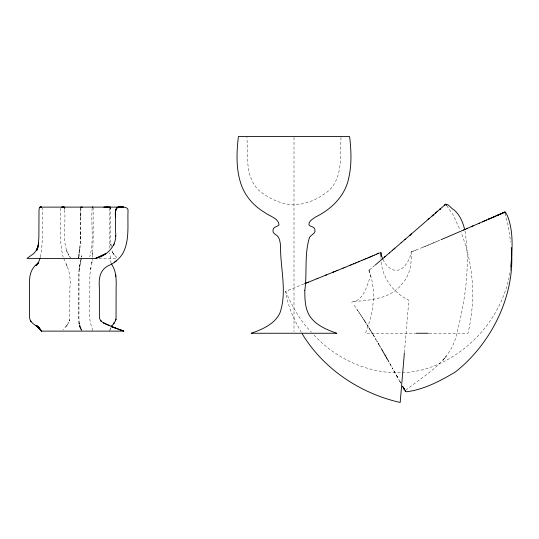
<?xml version="1.0" encoding="UTF-8"?>
<svg xmlns="http://www.w3.org/2000/svg" width="539" height="539" viewBox="0 0 539 539"><rect width="100%" height="100%" fill="white"/><g stroke="black" fill="none" stroke-linecap="round" stroke-linejoin="round"><path stroke-width="0.4" stroke-dasharray="2.69 2.02" d="M80.668 208.061L80.338 242.375L78.303 258.417M80.473 217.082L80.493 211.739M80.473 232.046L80.426 239.087L80.452 237.396M341.032 137.33C340.048 154.781 343.1 175.882 329.814 189.728C319.984 198.365 307.129 204.207 293.998 204.968C280.866 204.207 268.004 198.365 258.181 189.728C244.895 175.882 247.947 154.781 246.963 137.33M368.824 270.578C376.95 290.319 373.433 313.786 365.381 333.257L415.475 333.257M109.41 208.115L109.538 248.216M92.156 208.061C90.855 224.204 94.305 241.054 89.73 256.813M92.526 257.063L93.153 238.966L93.146 208.115M404.432 352.432L408.865 300.23C393.807 293.182 382.474 278.259 381.167 261.509M80.884 208.061L80.594 242.375L78.957 256.813M92.459 257.837L89.878 274.816L89.737 317.909L90.222 322.073L92.876 331.121M510.649 268.072C504.928 314.008 470.325 355.019 426.154 368.777C385.567 380.911 340.075 364.647 312.526 333.398M81.018 259.845L79.3 269.197L79.065 273.388L78.95 317.909L79.462 323.771L81.834 330.387M81.82 255.526L81.477 257.063L82.063 254.246M40.337 257.063C43.437 241 42.21 224.352 42.17 208.115M80.857 259.845L79.246 267.472L78.714 273.388L78.593 316.508C78.6 321.082 78.876 326.021 81.389 329.949M109.606 331.121L111.135 326.984M60.678 208.115C60.375 224.305 59.236 241.128 63.103 257.063M110.576 328.197L109.949 329.585M368.838 270.477L369.788 269.668M67.388 324.727L65.758 326.93L68.743 322.477L69.76 319.243L69.875 287.644C71.303 276.979 68.345 267.041 63.319 257.837M66.641 325.778L62.948 329.949M303.875 283.999L285.65 291.316C287.563 305.909 294.085 319.903 301.49 332.61M405.719 390.229C425.001 374.955 449.897 361.656 456.243 335.81C465.157 301.773 470.648 265.532 464.881 230.51M372.779 267.135L374.181 265.949M373.972 266.125L374.679 265.525M369.639 269.79L372.961 266.98M369.498 269.911C368.663 271.191 372.206 275.321 369.774 278.225C366.904 286 364.593 295.574 357.195 300.304C345.647 304.212 355.605 300.897 359.203 301.119C374.753 299.671 392.183 297.137 402.249 283.709C409.903 275.321 411.924 263.436 411.102 252.461C411.668 252.818 408.926 260.29 407.605 262.028C399.891 275.335 388.572 271.44 382.805 259.084M285.609 291.336C292.125 305.849 299.839 320.705 311.461 332.199M438.241 240.872L439.932 240.158M434.879 242.301L436.031 241.809M435.936 241.849L437.183 241.324M437.035 241.384L438.335 240.832M431.995 243.513L433.39 242.927M433.639 242.819L434.003 242.665M432.979 243.096L434.973 242.26M429.347 244.625L430.284 244.228M430.189 244.268L431.227 243.837M431.045 243.911L432.089 243.473M427.757 245.285L428.68 244.901M429.435 244.585L426.221 245.925M425.736 246.128L424.867 246.485M425.392 246.269L427.11 245.555M423.856 246.902L425.17 246.357M422.657 247.394L424.025 246.835M422.812 247.327L418.486 249.092M288.365 290.225L288.736 290.076M418.412 249.119L416.62 249.84M416.553 249.867L416.007 250.083M413.042 251.255L414.37 250.729M415.151 250.426L414.498 250.682M415.973 250.096L415.158 250.419M412.348 251.524L413.117 251.221M411.729 251.76L412.47 251.477M98.954 258.417L117.414 258.417M429.226 333.257L467.973 333.257C476.011 299.859 473.66 264.258 461.027 232.282M116.983 257.615L114.511 255.21L112.355 252.003L113.143 253.606L111.822 250.399M80.264 328.197L81.598 329.949L80.291 328.197L79.604 325.778L81.423 330.387L79.26 325.778L81.719 330.387M446.69 205.608L453.191 215L460.158 230.052M69.834 256.813L70.407 257.615C60.152 243.298 66.843 224.177 64.33 208.061L64.505 209.132L64.33 208.061M354.136 305.31L356.724 309.063M356.65 308.955L357.909 310.801M357.242 309.824L357.593 310.336M357.802 310.646L358.523 311.71M358.543 311.744L359.149 312.64M359.681 313.435L359.082 312.539M359.574 313.274L360.207 314.224M360.14 314.122L360.712 314.971M361.069 315.517L361.568 316.265M360.645 314.87L361.137 315.618M362.208 317.235L361.905 316.777M361.501 316.164L361.858 316.703M362.147 317.141L362.558 317.761M362.511 317.693L362.99 318.428M362.855 318.226L364.094 320.139L363.555 319.304M364.249 320.375L363.838 319.735M81.733 329.949L80.607 328.197L81.8 330.387M364.115 320.159L364.903 321.399M364.647 321.001L365.172 321.823M364.916 321.426L366.715 324.269M365.442 322.255L365.954 323.056M366.48 323.892L369.121 328.15M368.184 326.627L367.47 325.482L367.706 325.852M369.249 328.359L369.511 328.777M368.676 327.422L371.331 331.768M370.286 330.05L370.542 330.468M369.599 328.925L372.57 333.83M370.744 330.798L371.054 331.31M371.351 331.802L373.736 335.763L372.948 334.449M371.775 332.496L372.301 333.378M372.409 333.547L372.651 333.951M373.534 335.426L373.918 336.073M374.012 336.228L374.443 336.949M372.995 334.53L375.892 339.388M375.333 338.445L375.919 339.442M377.947 342.885L378.661 344.104L376.95 341.187M377.185 341.585L375.575 338.863L376.283 340.062M376.902 341.099L377.388 341.928M378.614 344.023L379.032 344.744M379.523 345.587L380.15 346.665M378.405 343.666L380.062 346.503M379.813 346.072L380.777 347.736M387.777 359.924L390.654 365.004M389.663 363.259L390.802 365.26M388.087 360.47L388.821 361.77M390.182 364.169L392.729 368.676M397.398 376.997L392.237 367.807L395.35 373.338L394.339 371.539M396.428 375.259L400.201 382.023M396.623 375.616L398.038 378.149M400.895 383.269L399.352 380.494L400.605 382.757M67.213 266.556L66.088 264.406M111.034 263.099L109.727 252.879M505.178 213.397L507.94 224.783L510.662 241.95M79.947 325.778L79.327 322.888M111.175 247.192L110.663 239.087L110.461 208.061M380.938 257.763L380.992 259.144M293.998 137.31L293.998 331.626M92.823 252.879L92.755 254.246L92.836 252.879M79.819 248.796L79.617 250.399L79.846 248.796M79.556 267.472L79.341 269.197L79.577 267.472M92.068 261.59L91.812 263.099L92.068 261.59M79.179 253.606L78.883 255.21L79.199 253.606M81.335 257.837L80.958 259.845L81.355 257.837M90.855 267.472L90.525 269.197L90.862 267.472M69.659 319.91L69.504 320.597L69.672 319.91M78.6 256.813L78.229 258.417L78.606 256.813M80.365 263.099L79.779 265.545L80.378 263.099M68.743 322.477L68.534 322.888L68.743 322.477M444.635 358.3L443.179 360.106L446.191 356.38L444.635 358.3M411.816 251.726L411.23 251.956L411.816 251.726M114.45 255.21L113.251 253.606L114.45 255.21M68.749 255.21L68.285 254.408L68.743 255.21M67.105 252.003L66.492 250.399L67.085 252.003M79.132 323.771L78.957 322.888L79.125 323.771M110.502 208.526L110.448 208.061L110.529 209.132L110.502 208.526M110.973 245.589L110.839 243.985L110.973 245.589"/><path stroke-width="0.81" d="M101.204 256.012L105.792 253.606L95.47 258.417C107.793 255.749 117.542 244.881 115.568 232.046L115.568 217.082C114.612 210.581 115.898 204.867 123.741 207.192L119.153 207.104M380.878 252.562L380.898 256.483M115.508 236.54L115.535 235.671M38.66 242.375L38.229 245.589L38.869 237.396L39.003 209.866L39.482 207.454L40.937 207.117L40.021 207.124M404.385 352.951L400.181 402.458C360.382 393.504 323.582 369.074 302.285 333.971M510.729 267.29C512.286 250.446 513.755 232.558 507.704 216.402C507.502 215.89 504.302 209.354 505.178 213.397M380.891 252.319L381.369 255.419L382.805 259.084M38.451 243.985L36.726 250.399L38.377 245.589L37.326 248.796M40.155 257.837L38.842 261.59L36.315 265.545L38.202 263.099C29.578 268.954 29.045 278.124 29.571 287.644L29.571 316.508C29.025 322.457 35.736 325.266 39.623 328.197L36.383 325.778L39.34 328.197L41.402 331.121L36.915 325.778L41.618 331.121L36.531 325.778L39.34 328.197L41.382 331.121L123.869 331.121L112.328 326.93L123.741 331.121L119.49 329.585M405.436 390.62C404.728 391.786 406.837 391.779 407.464 391.664C424.826 389.232 440.653 380.743 455.516 371.87C491.703 343.296 516.025 294.179 511.228 247.583M37.865 247.192L36.329 250.399L33.688 253.606L26.95 258.417L95.733 258.417L102.888 255.21M113.527 245.589L114.201 243.985M111.277 263.712C116.283 270.693 116.417 279.364 116.114 287.644L116.04 318.576L115.211 321.318L111.216 326.984M111.135 326.984L111.667 325.778M92.31 207.225L92.849 207.104L92.371 207.144M109.633 207.232L110.293 207.279L109.956 207.104M39.482 207.454L39.637 207.279M445.369 204.524L444.52 205.244C447.336 201.512 451.177 209.071 453.986 209.846C459.895 214.872 462.947 222.364 464.719 229.742M432.096 216.018L433.268 215L432.864 215.344M411.655 233.717L404.829 239.619M433.679 214.637L433.882 214.461M435.391 213.148L436.287 212.379M436.395 212.278L445.773 204.146L446.69 205.608M437.19 211.591L437.648 211.2M109.478 325.778C105.752 323.764 98.88 322.032 99.378 316.508L99.378 287.644C98.563 277.046 100.193 268.449 111.25 264.406C115.77 261.671 119.961 258.147 122.71 253.573C129.744 240.798 127.447 225.315 128.019 211.382C128.834 207.805 124.805 206.74 122.063 207.117M436.738 211.982L428.128 219.454M410.664 234.58L409.808 235.321L410.226 234.95M410.994 234.29L429.273 218.457M392.197 250.52L394.952 248.149M393.935 249.025L401.717 242.314M401.184 242.766L405.449 239.087M385.001 256.712L384.435 257.197M385.075 256.645L389.589 252.771M389.36 252.966L392.668 250.109M385.136 256.591L375.346 264.959M109.74 207.144L110.03 207.104M116.431 260.748L114.322 262.372M80.985 207.225L81.214 207.144M80.857 207.279L81.382 207.104M504.935 212.056L486.4 220.121M377.765 253.66L378.412 253.377M378.796 253.209L376.741 254.105M379.409 252.939L378.681 253.256M502.395 213.161L504.08 212.427M503.541 212.662L505.003 212.029M502.793 212.993L496.776 215.613L497.841 215.149M490.052 218.538L490.807 218.207L490.295 218.43M491.197 218.039L491.588 217.864M492.397 217.513L493.07 217.224M493.347 217.102L496.486 215.735M376.774 254.091L374.41 255.115M471.254 226.697L486.764 219.966M491.662 217.837L492.06 217.662M484.406 220.99L482.674 221.745L483.53 221.367M497.564 215.27L504.834 212.103M493.488 217.042L494.856 216.449M484.918 220.768L485.457 220.532M500.758 213.875L501.196 213.687M464.456 229.634L463.338 230.119M464.861 229.459L467.562 228.287M466.531 228.738L472.575 226.124M472.77 226.036L473.127 225.881M479.548 223.099L478.767 223.436M463.473 230.059L441.01 239.7M464.207 229.742L465.11 229.351M374.504 255.075L372.456 255.951M371.701 256.274L372.557 255.91M370.253 256.887L370.92 256.604M371.802 256.227L369.451 257.231M368.177 257.77L369.565 257.184M366.291 258.565L366.992 258.269M368.285 257.723L366.938 258.289M364.034 259.508L365.691 258.814M365.577 258.861L366.621 258.424M361.682 260.485L364.148 259.461L363.825 259.596M358.368 261.866L359.398 261.435M359.176 261.53L361.912 260.391M355.262 263.147L356.845 262.493M356.326 262.709L358.543 261.792M349.919 265.343L344.589 267.526M350.801 264.979L353.591 263.834M353.193 264.002L355.471 263.059M349.643 265.457L351.185 264.824M336.868 270.666L343.242 268.078M342.919 268.206L344.92 267.391M325.745 275.18L335.393 271.272M333.27 272.128L332.691 272.363L333.843 271.899M335.049 271.407L337.785 270.295M306.489 282.948L317.835 278.373M316.979 278.717L326.54 274.856M304.508 283.743L308.436 282.16M61.554 207.279L63.75 207.104M119.685 207.104C114.214 206.498 115.845 213.848 115.568 217.082C115.629 213.565 114.409 205.925 120.338 207.104L40.068 207.124L41.591 207.192L40.674 207.104M62.888 207.104L63.366 207.104L62.443 207.117M106.614 207.104L107.032 207.104L103.892 207.192L107.564 207.104M109.612 207.104L109.579 207.104M118.87 207.104L118.108 207.104L118.984 207.124M119.604 207.104L120.278 207.104M63.413 207.104L63.892 207.279L63.023 207.104L63.892 207.279M64.875 207.104L64.343 207.104M107.086 207.104L107.429 207.104M108.285 207.104L108.912 207.104M119.543 207.104L120.527 207.104M416.121 333.257L428.303 333.257M106.311 207.104L106.816 207.104M108.218 207.104L108.79 207.104M120.217 207.104L122.764 207.144L121.369 207.111M120.574 207.104L120.992 207.104M81.544 207.104L82.447 207.192M40.418 207.104L41.564 207.279M115.649 328.197L103.582 322.888L105.206 323.771M405.443 391.408L403.704 388.316L404.095 389.03M382.414 350.572L381.188 348.45M383.364 352.216L382.346 350.451M385.223 355.45L383.627 352.674M386.685 358.004L385.142 355.316M386.503 357.694L387.777 359.924M404.311 389.421L402.808 386.712M402.505 386.167L404.472 389.71M115.703 274.816L115.845 276.419M304.811 290.406C304.831 299.482 304.953 309.426 310.464 317.114C316.797 325.617 327.052 329.875 336.76 333.257L251.235 333.257C262.224 329.437 274.466 324.249 279.856 313.166C287.449 291.572 280.125 268.065 280.576 245.858C280.091 242.24 279.808 238.022 276.891 235.435C275.085 234.364 272.808 233.057 272.97 230.625C272.646 226.879 277.154 226.879 279.027 224.925C278.643 218.093 269.163 216.119 264.716 212.474C254.085 206.242 245.36 196.533 241.277 184.816C235.853 169.367 236.513 152.571 238.406 136.542L349.589 136.542C351.253 150.347 351.873 164.55 348.693 178.187C345.135 195.94 331.256 209.455 315.382 217.082C312.896 218.989 308.402 221.199 308.962 224.925C310.397 226.899 313.961 226.387 314.756 229.062C316.467 233.252 311.32 234.499 309.541 237.281C304.164 254.226 307.27 272.909 304.811 290.406M115.932 319.243L115.77 319.91L115.932 319.243M37.225 248.796L36.329 250.399L37.225 248.796M114.174 322.888L113.527 323.771L114.174 322.888M38.202 263.099L35.978 265.545L38.256 263.099M440.275 208.916L439.858 209.28L440.713 208.546L440.275 208.916M488.839 219.063L488.374 219.265L489.304 218.861L488.839 219.063M62.248 207.144L61.897 207.192L62.248 207.144M39.785 328.197L36.019 325.778L39.785 328.197M101.352 321.318L100.604 320.597L101.339 321.318M30.891 321.318L30.406 320.597L30.891 321.318"/></g></svg>
